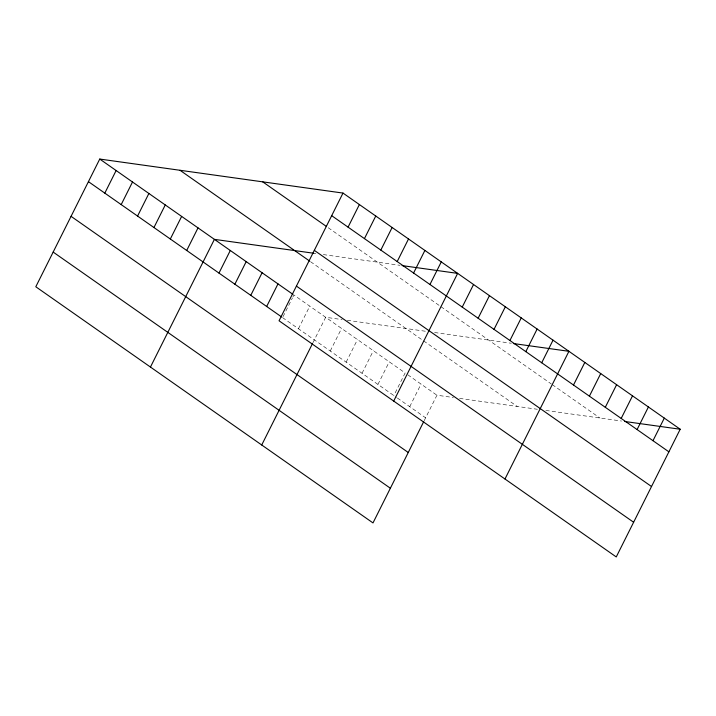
<?xml version="1.0" encoding="UTF-8"?>
<svg xmlns="http://www.w3.org/2000/svg" width="716" height="716" viewBox="0 0 716 716"><rect width="100%" height="100%" fill="white"/><g stroke="black" fill="none" stroke-linecap="round" stroke-linejoin="round"><path stroke-width="0.54" stroke-dasharray="3.58 2.69" d="M283.053 316.633L292.397 297.972M292.889 296.988L293.873 295.019L405.149 372.955L393.836 395.545M298.456 328.742L309.768 306.153M312.91 342.767L325.673 317.286L342.132 319.596M330.255 351.01L341.568 328.42M346.15 362.144L357.463 339.554M362.045 373.278L373.358 350.688M377.941 384.411L389.253 361.822M409.731 406.679L421.044 384.089M424.185 420.704L436.948 395.223L453.407 397.523M313.751 253.249L315.872 253.545M323.301 254.583L400.02 265.314M347.278 320.312L427.148 331.481M434.576 332.519L511.296 343.25M459.582 398.391L537.367 409.266M545.852 410.447L621.542 421.035M328.241 227.742L440.08 306.063M440.958 306.681L551.356 384M552.233 384.617L599.927 418.01M310.565 261.716L421.84 339.653M423.603 340.888L517.221 406.446M407.798 374.808L436.948 395.223M282.56 317.618L396.485 397.398M397.371 398.015L425.635 417.813"/><path stroke-width="1.07" d="M343 193.078L279.052 320.777L616.252 556.941L680.2 429.242L343 193.078L99.748 159.059L35.8 286.758L373 522.922L423.702 421.661M104.813 193.123L116.126 170.533M121.192 204.597L132.505 182.007M137.57 216.062L148.883 193.472M153.949 227.536L165.262 204.946M170.327 239.01L181.64 216.42M186.706 250.475L198.019 227.885M150.45 367.057L214.397 239.359L313.751 253.249M218.98 273.082L230.292 250.493M234.875 284.216L246.188 261.626M250.77 295.35L262.083 272.76M266.665 306.484L277.978 283.894M348.065 227.142L359.378 204.552M364.444 238.616L375.757 216.026M261.725 444.985L312.427 343.734M380.822 250.081L392.135 227.491M397.201 261.555L408.514 238.965M413.58 273.029L424.892 250.439M429.958 284.494L441.271 261.904M393.702 401.076L457.649 273.378L402.079 265.6M462.232 307.101L473.545 284.512M478.127 318.235L489.44 295.645M494.022 329.369L505.335 306.779M509.926 340.503L521.239 317.904M525.821 351.637L537.134 329.038M541.717 362.761L553.029 340.172M504.977 479.004L568.925 351.305L513.354 343.537M573.507 385.029L584.82 362.439M589.402 396.163L600.715 373.573M605.297 407.297L616.61 384.707M621.202 418.43L632.514 395.841M637.097 429.564L648.41 406.974M652.992 440.698L664.305 418.108M624.629 421.464L680.2 429.242M331.687 215.677L668.887 451.832M262.727 181.855L326.424 226.462M314.324 250.358L651.515 486.513M180.02 170.292L309.679 261.098M296.424 286.096L633.624 522.25M99.748 159.059L292.996 294.401M88.435 181.658L281.683 316.991M71.063 216.339L408.263 452.494M53.172 252.077L390.363 488.231"/></g></svg>
